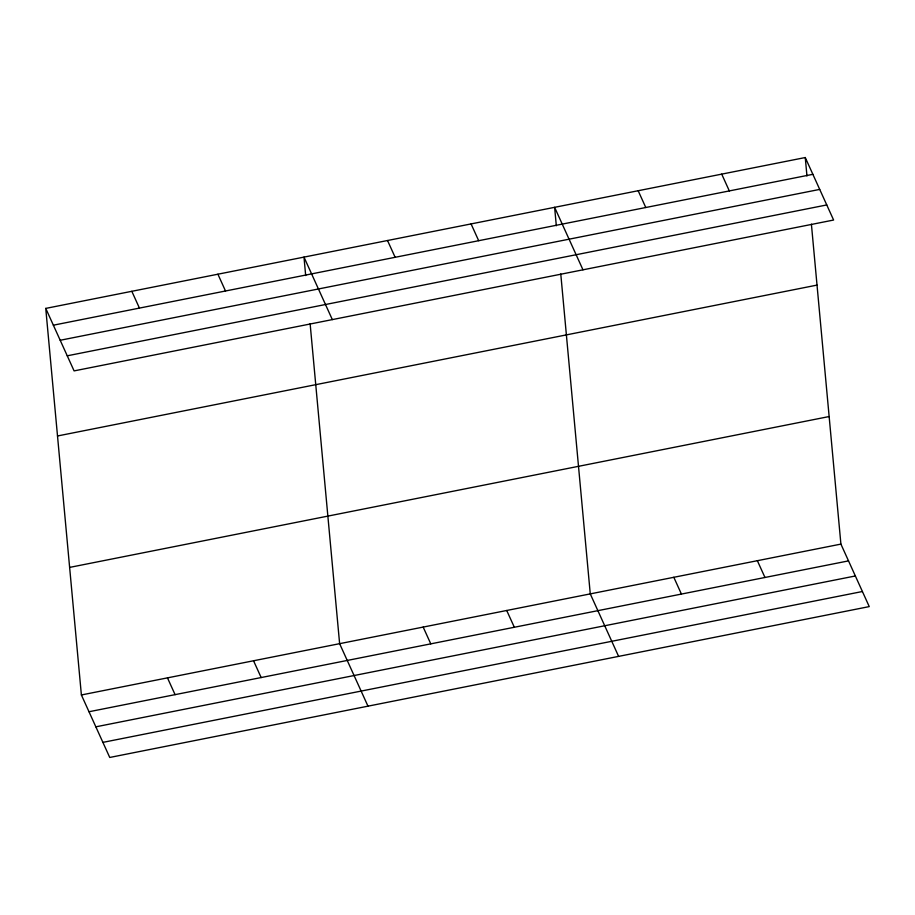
<?xml version="1.0" encoding="UTF-8"?>
<svg xmlns="http://www.w3.org/2000/svg" width="915" height="915" viewBox="0 0 915 915"><rect width="100%" height="100%" fill="white"/><g stroke="black" fill="none" stroke-linecap="round" stroke-linejoin="round"><path stroke-width="1.37" d="M45.75 308.401L805.257 157.54L833.611 220.035L74.092 370.895L45.75 308.401L81.389 694.965L109.743 757.46L869.25 606.599L840.908 544.105L811.399 224.164M53.367 325.191L812.875 174.319M60.207 340.266L819.714 189.405M67.252 355.809L826.76 204.949M57.508 435.975L817.026 285.103M69.632 567.403L829.139 416.542M81.389 694.965L840.908 544.105M89.007 711.744L848.514 560.884M95.846 726.83L855.353 575.97M102.903 742.374L862.41 591.513M721.718 174.136L729.324 190.915M638.167 190.732L645.784 207.511M757.357 560.701L764.974 577.479M582.969 269.811L554.616 207.328L556.32 225.753M673.817 577.296L681.423 594.075M471.076 223.923L478.682 240.702M618.609 656.375L590.267 593.892L560.769 273.94M387.525 240.519L395.143 257.298M506.716 610.488L514.333 627.267M332.328 319.598L303.986 257.115L305.679 275.541M423.176 627.084L430.782 643.863M217.907 274.214L225.513 290.993M367.979 706.163L339.625 643.68L310.128 323.727M131.829 291.313L139.435 308.092M253.547 660.779L261.164 677.558M167.468 677.866L175.085 694.657M805.257 157.54L806.961 175.966"/></g></svg>
